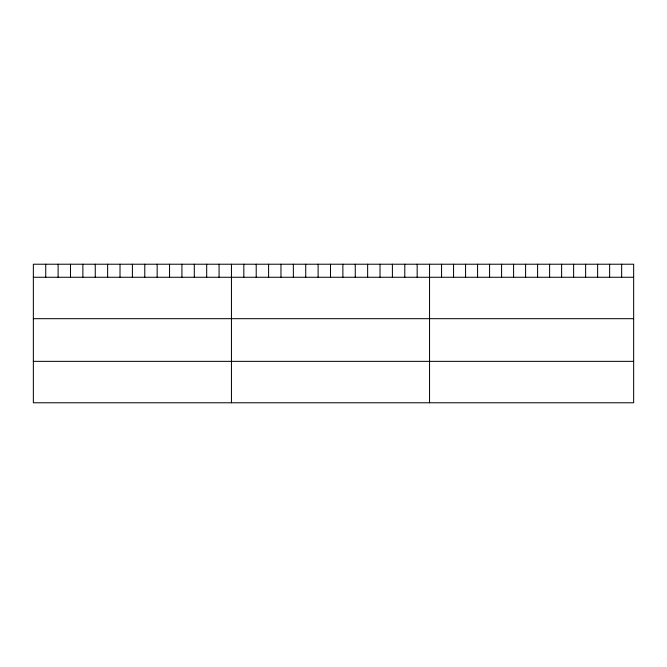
<?xml version="1.0" encoding="UTF-8"?>
<svg xmlns="http://www.w3.org/2000/svg" width="667" height="667" viewBox="0 0 667 667"><rect width="100%" height="100%" fill="white"/><g stroke="black" fill="none" stroke-linecap="round" stroke-linejoin="round"><path stroke-width="1" d="M633.65 277.264L633.65 402.776L33.35 402.776L33.35 264.224L633.65 264.224L633.65 277.264L33.35 277.264M33.35 318.684L633.65 318.684M33.35 361.356L633.65 361.356M621.644 264.224L621.644 277.264M609.638 264.224L609.638 277.264M597.632 264.224L597.632 277.264M585.626 264.224L585.626 277.264M573.62 264.224L573.62 277.264M561.614 264.224L561.614 277.264M549.608 264.224L549.608 277.264M537.602 264.224L537.602 277.264M525.596 264.224L525.596 277.264M513.59 264.224L513.59 277.264M501.584 264.224L501.584 277.264M489.578 264.224L489.578 277.264M477.572 264.224L477.572 277.264M465.566 264.224L465.566 277.264M453.56 264.224L453.56 277.264M441.554 264.224L441.554 277.264M429.548 264.224L429.548 402.776M417.167 264.224L417.167 277.264M404.786 264.224L404.786 277.264M392.404 264.224L392.404 277.264M380.023 264.224L380.023 277.264M367.642 264.224L367.642 277.264M355.261 264.224L355.261 277.264M342.88 264.224L342.88 277.264M330.498 264.224L330.498 277.264M318.117 264.224L318.117 277.264M305.736 264.224L305.736 277.264M293.355 264.224L293.355 277.264M280.974 264.224L280.974 277.264M268.593 264.224L268.593 277.264M256.211 264.224L256.211 277.264M243.83 264.224L243.83 277.264M231.449 264.224L231.449 402.776M219.068 264.224L219.068 277.264M206.687 264.224L206.687 277.264M194.305 264.224L194.305 277.264M181.924 264.224L181.924 277.264M169.543 264.224L169.543 277.264M157.162 264.224L157.162 277.264M144.781 264.224L144.781 277.264M132.4 264.224L132.4 277.264M120.018 264.224L120.018 277.264M107.637 264.224L107.637 277.264M95.256 264.224L95.256 277.264M82.875 264.224L82.875 277.264M70.494 264.224L70.494 277.264M58.112 264.224L58.112 277.264M45.731 264.224L45.731 277.264"/></g></svg>
